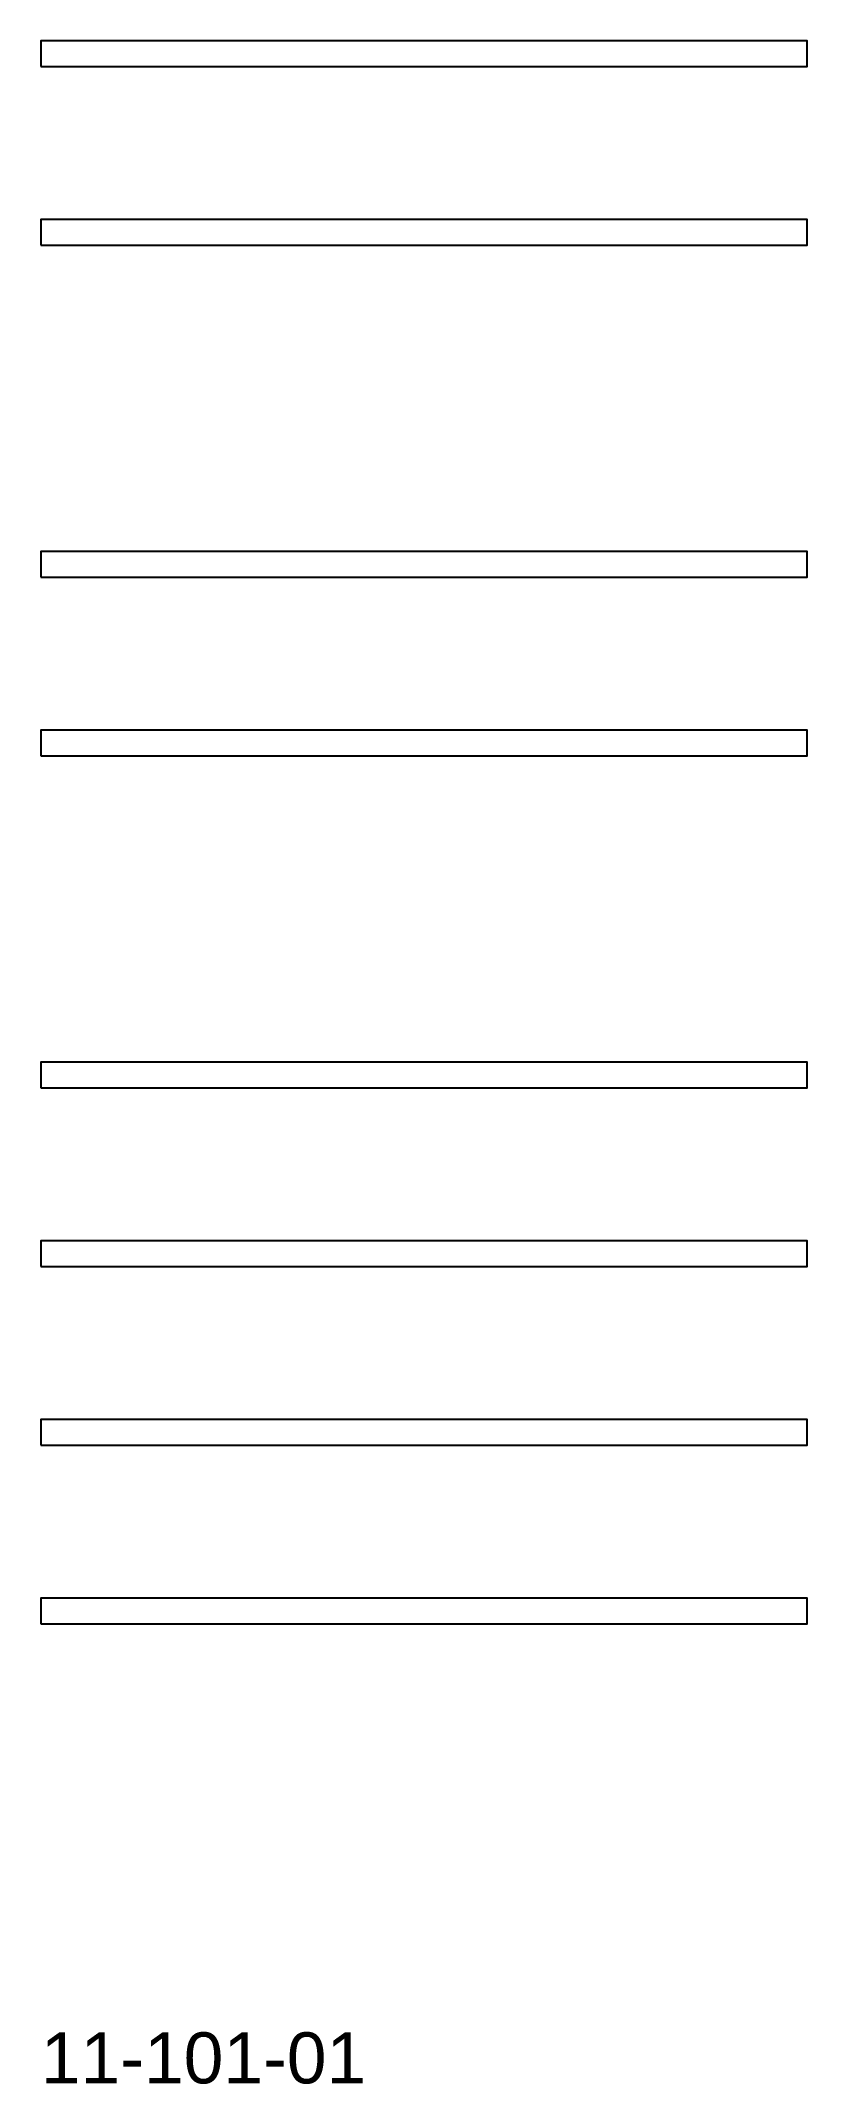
# Model space of a CAD drawing. Extents: x 0 to 15, y 0 to 40.
import ezdxf

# ---------------------------------------------------------------- set-up
doc = ezdxf.new("R2010")
doc.units = 0
doc.styles.get("Standard").update_dxf_attribs({"font": 'arial.ttf'})

msp = doc.modelspace()

# ---------------------------------------------------------------- linework, layer by layer
for points in [[(0, 39.5, 0), (15, 39.5, 0), (15, 40, 0), (0, 40, 0), (0, 39.5, 0)], [(0, 36, 0), (15, 36, 0), (15, 36.5, 0), (0, 36.5, 0), (0, 36, 0)], [(0, 29.5, 0), (15, 29.5, 0), (15, 30, 0), (0, 30, 0), (0, 29.5, 0)], [(0, 26, 0), (15, 26, 0), (15, 26.5, 0), (0, 26.5, 0), (0, 26, 0)], [(0, 19.5, 0), (15, 19.5, 0), (15, 20, 0), (0, 20, 0), (0, 19.5, 0)], [(0, 16, 0), (15, 16, 0), (15, 16.5, 0), (0, 16.5, 0), (0, 16, 0)], [(0, 12.5, 0), (15, 12.5, 0), (15, 13, 0), (0, 13, 0), (0, 12.5, 0)], [(0, 9, 0), (15, 9, 0), (15, 9.5, 0), (0, 9.5, 0), (0, 9, 0)]]:
    msp.add_polyline3d(points)

# ---------------------------------------------------------------- texts
msp.add_text('11-101-01', height=1).set_placement((0, 0))

doc.saveas('drawing.dxf')
